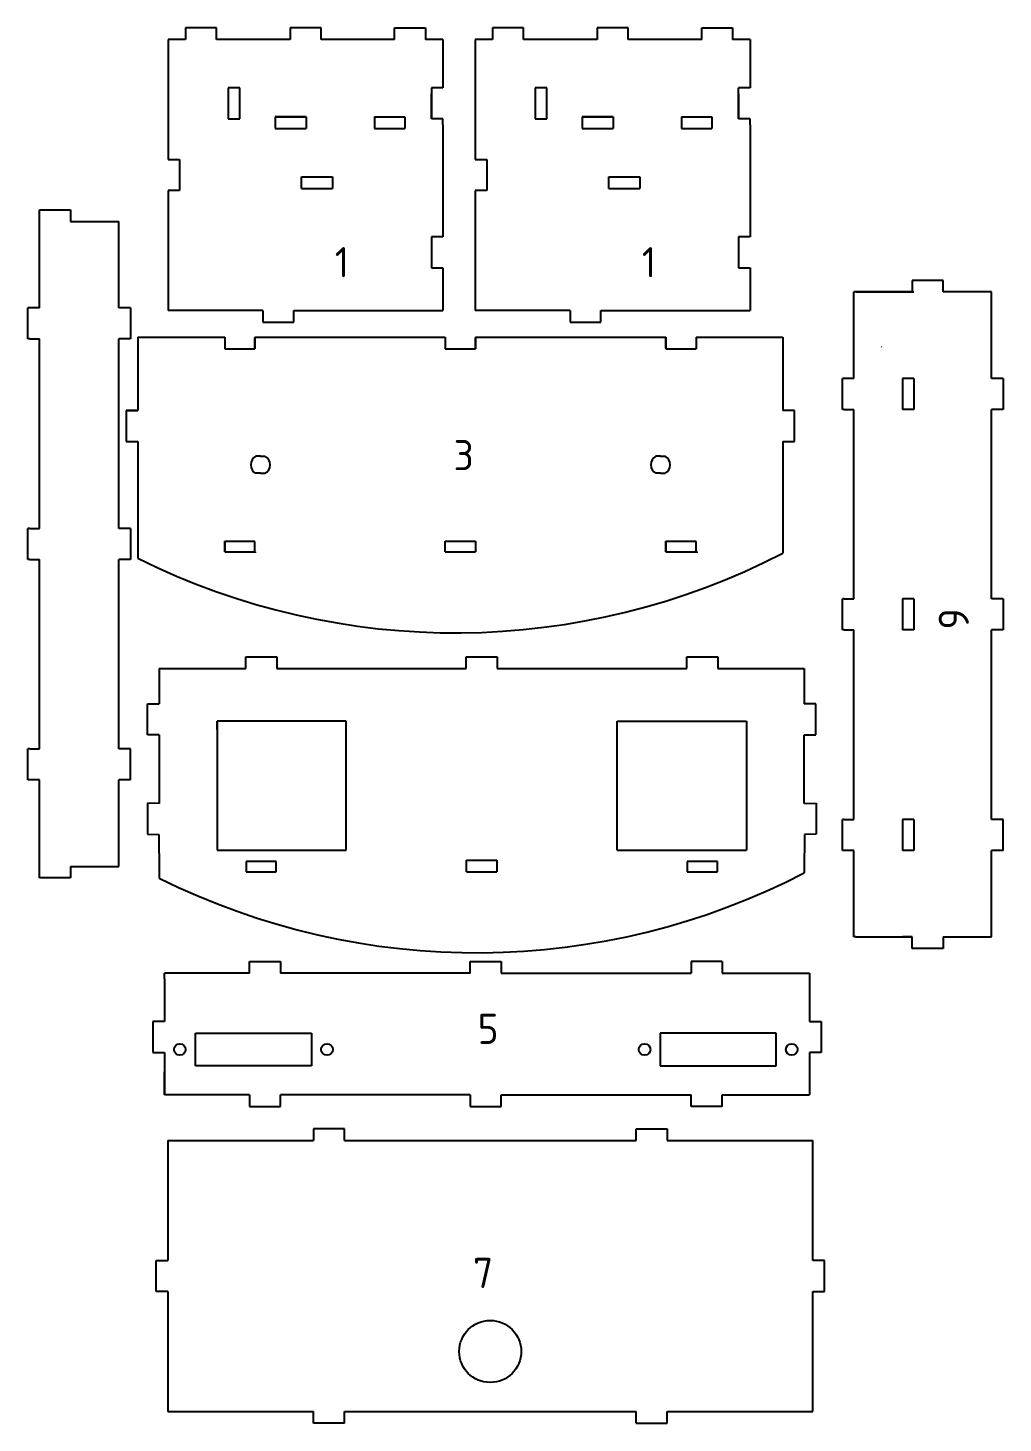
# Model space of a CAD drawing. Header units: millimetres. Extents: x -5261 to 5199, y -3405 to 2321.
# Drawn here: x 1515.3 to 1767.1, y 1899.8 to 2260.2 of the extents above; entities that cross this region are included whole.
import ezdxf

# ---------------------------------------------------------------- set-up
doc = ezdxf.new("R2010")
doc.units = ezdxf.units.MM
doc.layers.add('Capa1', color=7, linetype='Continuous')
doc.layers.add('Predeterminado', color=7, linetype='Continuous')

msp = doc.modelspace()

# ---------------------------------------------------------------- linework, layer by layer
at = {"layer": 'Capa1', "color": 7, "linetype": 'Continuous'}
for p, q in [((1619.45, 2244.68), (1619.45, 2243.18)), ((1622.45, 2244.68), (1619.45, 2244.68)), ((1649.25, 2244.68), (1646.25, 2244.68)), ((1701.75, 2244.68), (1698.75, 2244.68)), ((1698.75, 2236.68), (1698.75, 2244.68)), ((1622.45, 2236.68), (1619.45, 2236.68)), ((1622.45, 2235.18), (1622.45, 2236.68)), ((1646.25, 2236.68), (1649.25, 2236.68)), ((1701.75, 2236.68), (1698.75, 2236.68)), ((1701.75, 2235.18), (1701.75, 2236.68)), ((1751.58, 2025.39), (1764.08, 2025.39)), ((1550.52, 2014.57), (1550.52, 2016.07)), ((1717.1, 2016.07), (1717.1, 2014.57)), ((1550.52, 1984.57), (1550.52, 1990.57))]:
    msp.add_line(p, q, dxfattribs=at)
at = {"layer": 'Predeterminado', "color": 7, "linetype": 'Continuous'}
for p, q in [((1563.95, 2260.18), (1555.95, 2260.18)), ((1555.95, 2260.18), (1555.95, 2257.18)), ((1563.95, 2257.18), (1563.95, 2260.18)), ((1590.95, 2260.18), (1582.95, 2260.18)), ((1582.95, 2260.18), (1582.95, 2257.18)), ((1590.95, 2257.18), (1590.95, 2260.18)), ((1609.95, 2257.18), (1609.95, 2260.18)), ((1609.95, 2260.18), (1617.95, 2260.18)), ((1617.95, 2260.18), (1617.95, 2257.18)), ((1643.25, 2260.18), (1635.25, 2260.18)), ((1635.25, 2260.18), (1635.25, 2257.18)), ((1643.25, 2257.18), (1643.25, 2260.18)), ((1670.25, 2260.18), (1662.25, 2260.18)), ((1662.25, 2260.18), (1662.25, 2257.18)), ((1670.25, 2257.18), (1670.25, 2260.18)), ((1689.25, 2257.18), (1689.25, 2260.18)), ((1689.25, 2260.18), (1697.25, 2260.18)), ((1697.25, 2260.18), (1697.25, 2257.18)), ((1555.95, 2257.18), (1551.45, 2257.18)), ((1551.45, 2257.18), (1551.45, 2226.18)), ((1569.95, 2257.18), (1563.95, 2257.18)), ((1582.95, 2257.18), (1563.95, 2257.18)), ((1609.95, 2257.18), (1590.95, 2257.18)), ((1622.45, 2257.18), (1617.95, 2257.18)), ((1622.45, 2257.18), (1622.45, 2244.68)), ((1635.25, 2257.18), (1630.75, 2257.18)), ((1630.75, 2257.18), (1630.75, 2226.18)), ((1649.25, 2257.18), (1643.25, 2257.18)), ((1662.25, 2257.18), (1643.25, 2257.18)), ((1689.25, 2257.18), (1670.25, 2257.18)), ((1701.75, 2257.18), (1697.25, 2257.18)), ((1701.75, 2257.18), (1701.75, 2244.68)), ((1569.95, 2244.68), (1566.95, 2244.68)), ((1566.95, 2244.68), (1566.95, 2236.68)), ((1569.95, 2236.68), (1569.95, 2244.68)), ((1619.45, 2236.68), (1619.45, 2243.18)), ((1619.45, 2243.18), (1619.45, 2236.68)), ((1649.25, 2244.68), (1646.25, 2244.68)), ((1646.25, 2244.68), (1646.25, 2236.68)), ((1649.25, 2236.68), (1649.25, 2244.68)), ((1698.75, 2236.68), (1698.75, 2243.18)), ((1698.75, 2243.18), (1698.75, 2236.68)), ((1566.95, 2236.68), (1569.95, 2236.68)), ((1579.08, 2237.17), (1587.08, 2237.17)), ((1587.08, 2237.17), (1579.08, 2237.17)), ((1579.08, 2237.17), (1579.08, 2234.17)), ((1587.08, 2237.17), (1587.08, 2234.17)), ((1604.76, 2237.17), (1604.76, 2234.17)), ((1604.76, 2237.17), (1612.58, 2237.17)), ((1612.58, 2237.17), (1612.59, 2234.17)), ((1622.45, 2235.18), (1622.45, 2232.67)), ((1658.38, 2237.17), (1666.38, 2237.17)), ((1666.38, 2237.17), (1658.38, 2237.17)), ((1658.38, 2237.17), (1658.38, 2234.17)), ((1666.38, 2237.17), (1666.38, 2234.17)), ((1684.06, 2237.17), (1684.06, 2234.17)), ((1684.06, 2237.17), (1691.89, 2237.17)), ((1691.89, 2237.17), (1691.9, 2234.17)), ((1701.75, 2235.18), (1701.75, 2232.67)), ((1579.08, 2234.17), (1587.08, 2234.17)), ((1604.76, 2234.17), (1612.59, 2234.17)), ((1622.45, 2232.67), (1622.45, 2220.18)), ((1658.38, 2234.17), (1666.38, 2234.17)), ((1684.06, 2234.17), (1691.9, 2234.17)), ((1701.75, 2232.67), (1701.75, 2220.18)), ((1551.45, 2226.18), (1554.45, 2226.18)), ((1554.45, 2226.18), (1554.45, 2218.18)), ((1630.75, 2226.18), (1633.75, 2226.18)), ((1633.75, 2226.18), (1633.75, 2218.18)), ((1585.95, 2218.68), (1585.95, 2221.68)), ((1585.95, 2221.68), (1593.95, 2221.68)), ((1593.95, 2221.68), (1593.95, 2218.68)), ((1622.45, 2220.18), (1622.45, 2206.18)), ((1665.25, 2218.68), (1665.25, 2221.68)), ((1665.25, 2221.68), (1673.25, 2221.68)), ((1673.25, 2221.68), (1673.25, 2218.68)), ((1701.75, 2220.18), (1701.75, 2206.18)), ((1551.45, 2218.18), (1551.45, 2187.18)), ((1554.45, 2218.18), (1551.45, 2218.18)), ((1585.95, 2218.68), (1593.95, 2218.68)), ((1630.75, 2218.18), (1630.75, 2187.18)), ((1633.75, 2218.18), (1630.75, 2218.18)), ((1665.25, 2218.68), (1673.25, 2218.68)), ((1518.26, 2210.19), (1518.26, 2213.19)), ((1518.26, 2213.19), (1526.26, 2213.19)), ((1526.26, 2213.19), (1526.26, 2210.19)), ((1518.26, 2187.86), (1518.26, 2210.19)), ((1526.26, 2210.19), (1538.76, 2210.19)), ((1538.76, 2187.86), (1538.76, 2210.19)), ((1622.45, 2206.18), (1619.45, 2206.18)), ((1619.45, 2206.18), (1619.45, 2198.18)), ((1701.75, 2206.18), (1698.75, 2206.18)), ((1698.75, 2206.18), (1698.75, 2198.18)), ((1619.45, 2198.18), (1622.45, 2198.18)), ((1622.45, 2198.18), (1622.45, 2187.18)), ((1698.75, 2198.18), (1701.75, 2198.18)), ((1701.75, 2198.18), (1701.75, 2187.18)), ((1751.58, 2194.97), (1743.58, 2194.97)), ((1743.58, 2194.97), (1743.58, 2191.97)), ((1751.58, 2191.97), (1751.58, 2194.97)), ((1729.07, 2191.97), (1728.58, 2191.97)), ((1728.58, 2169.63), (1728.58, 2191.97)), ((1743.58, 2191.97), (1729.07, 2191.97)), ((1729.07, 2191.97), (1741.07, 2191.97)), ((1741.07, 2191.97), (1744.07, 2191.97)), ((1764.08, 2191.97), (1751.58, 2191.97)), ((1764.08, 2169.63), (1764.08, 2191.97)), ((1515.76, 2187.86), (1515.26, 2187.86)), ((1515.26, 2179.86), (1515.26, 2187.86)), ((1518.26, 2187.86), (1515.76, 2187.86)), ((1541.76, 2187.86), (1538.76, 2187.86)), ((1541.76, 2187.86), (1541.76, 2179.86)), ((1575.95, 2187.18), (1551.45, 2187.18)), ((1575.95, 2187.18), (1575.95, 2184.18)), ((1575.95, 2184.18), (1583.95, 2184.18)), ((1583.95, 2187.18), (1622.45, 2187.18)), ((1583.95, 2184.18), (1583.95, 2187.18)), ((1655.25, 2187.18), (1630.75, 2187.18)), ((1655.25, 2187.18), (1655.25, 2184.18)), ((1655.25, 2184.18), (1663.25, 2184.18)), ((1663.25, 2187.18), (1701.75, 2187.18)), ((1663.25, 2184.18), (1663.25, 2187.18)), ((1543.66, 2180.32), (1566.1, 2180.32)), ((1543.66, 2180.32), (1543.66, 2161.32)), ((1566.1, 2180.32), (1566.1, 2177.32)), ((1573.9, 2180.32), (1573.9, 2177.32)), ((1573.9, 2180.32), (1623.05, 2180.32)), ((1623.05, 2180.32), (1623.05, 2177.32)), ((1630.85, 2180.32), (1680, 2180.32)), ((1630.85, 2180.32), (1630.85, 2177.32)), ((1680, 2180.32), (1680, 2177.32)), ((1687.8, 2180.32), (1687.8, 2177.32)), ((1687.8, 2180.32), (1710.24, 2180.32)), ((1710.24, 2180.32), (1710.24, 2161.32)), ((1515.76, 2179.86), (1515.26, 2179.86)), ((1515.76, 2179.86), (1518.26, 2179.86)), ((1518.26, 2130.91), (1518.26, 2179.86)), ((1541.76, 2179.86), (1538.76, 2179.86)), ((1538.76, 2130.91), (1538.76, 2179.86)), ((1566.1, 2180.12), (1566.1, 2177.42)), ((1566.1, 2177.32), (1573.9, 2177.32)), ((1573.9, 2177.42), (1573.9, 2180.12)), ((1623.05, 2180.12), (1623.05, 2177.32)), ((1623.05, 2177.32), (1630.85, 2177.32)), ((1623.05, 2177.32), (1630.85, 2177.32)), ((1630.85, 2177.32), (1630.85, 2180.12)), ((1680, 2177.42), (1680, 2180.12)), ((1680, 2177.32), (1687.8, 2177.32)), ((1687.8, 2180.12), (1687.8, 2177.42)), ((1735.62, 2177.91), (1735.7, 2177.83)), ((1726.07, 2169.63), (1725.58, 2169.63)), ((1725.58, 2161.63), (1725.58, 2169.63)), ((1728.58, 2169.63), (1726.07, 2169.63)), ((1744.07, 2169.63), (1741.07, 2169.63)), ((1741.07, 2169.63), (1741.07, 2161.63)), ((1744.07, 2169.63), (1744.07, 2161.63)), ((1767.08, 2169.63), (1764.08, 2169.63)), ((1767.08, 2169.63), (1767.08, 2161.63)), ((1540.66, 2161.32), (1543.66, 2161.32)), ((1543.66, 2161.32), (1540.66, 2161.32)), ((1540.66, 2161.32), (1540.66, 2153.32)), ((1713.24, 2161.32), (1710.24, 2161.32)), ((1713.24, 2153.32), (1713.24, 2161.32)), ((1726.07, 2161.63), (1725.58, 2161.63)), ((1726.07, 2161.63), (1728.58, 2161.63)), ((1728.58, 2112.68), (1728.58, 2161.63)), ((1744.07, 2161.63), (1741.07, 2161.63)), ((1767.08, 2161.63), (1764.08, 2161.63)), ((1764.08, 2112.68), (1764.08, 2161.63)), ((1540.66, 2153.32), (1543.66, 2153.32)), ((1543.66, 2153.32), (1543.66, 2124.82)), ((1710.24, 2153.32), (1710.24, 2124.82)), ((1710.24, 2153.32), (1713.24, 2153.32)), ((1575.29, 2149.55), (1574.1, 2149.55)), ((1575.29, 2149.55), (1576.48, 2149.55)), ((1678.62, 2149.55), (1677.43, 2149.55)), ((1678.62, 2149.55), (1679.81, 2149.55)), ((1575.29, 2145.15), (1574.1, 2145.15)), ((1575.29, 2145.15), (1576.48, 2145.15)), ((1678.62, 2145.15), (1677.43, 2145.15)), ((1678.62, 2145.15), (1679.81, 2145.15)), ((1515.76, 2130.91), (1515.26, 2130.91)), ((1515.26, 2122.91), (1515.26, 2130.91)), ((1515.76, 2130.91), (1518.26, 2130.91)), ((1541.76, 2130.91), (1538.76, 2130.91)), ((1541.76, 2130.91), (1541.76, 2122.91)), ((1566.1, 2124.82), (1566.1, 2127.62)), ((1573.9, 2127.52), (1566.1, 2127.52)), ((1566.1, 2127.52), (1566.1, 2124.82)), ((1573.9, 2124.82), (1573.9, 2127.52)), ((1623.05, 2124.82), (1623.05, 2127.62)), ((1623.05, 2127.62), (1630.85, 2127.62)), ((1623.05, 2124.82), (1623.05, 2127.62)), ((1630.85, 2127.62), (1630.85, 2124.82)), ((1630.85, 2127.62), (1630.85, 2124.82)), ((1680, 2124.82), (1680, 2127.62)), ((1687.8, 2127.52), (1680, 2127.52)), ((1680, 2127.52), (1680, 2124.82)), ((1687.8, 2124.82), (1687.8, 2127.52)), ((1515.76, 2122.91), (1515.26, 2122.91)), ((1515.76, 2122.91), (1518.26, 2122.91)), ((1518.26, 2073.96), (1518.26, 2122.91)), ((1538.76, 2073.96), (1538.76, 2122.91)), ((1541.76, 2122.91), (1538.76, 2122.91)), ((1543.66, 2124.82), (1543.66, 2123.18)), ((1566.1, 2124.82), (1573.9, 2124.82)), ((1573.9, 2124.82), (1574.05, 2124.82)), ((1574.05, 2124.62), (1574.05, 2124.82)), ((1623.05, 2124.82), (1630.85, 2124.82)), ((1680, 2124.82), (1687.8, 2124.82)), ((1687.8, 2124.82), (1688.05, 2124.82)), ((1688.05, 2124.62), (1688.05, 2124.82)), ((1710.24, 2124.82), (1710.24, 2124.55)), ((1726.07, 2112.68), (1725.58, 2112.68)), ((1725.58, 2104.68), (1725.58, 2112.68)), ((1726.07, 2112.68), (1728.58, 2112.68)), ((1744.07, 2112.68), (1741.07, 2112.68)), ((1741.07, 2112.68), (1741.07, 2104.68)), ((1744.07, 2112.68), (1744.07, 2104.68)), ((1767.08, 2112.68), (1764.08, 2112.68)), ((1767.08, 2112.68), (1767.08, 2104.68)), ((1726.07, 2104.68), (1725.58, 2104.68)), ((1726.07, 2104.68), (1728.58, 2104.68)), ((1728.58, 2055.73), (1728.58, 2104.68)), ((1744.07, 2104.68), (1741.07, 2104.68)), ((1764.08, 2055.73), (1764.08, 2104.68)), ((1767.08, 2104.68), (1764.08, 2104.68)), ((1571.51, 2094.7), (1571.51, 2097.7)), ((1571.51, 2097.7), (1579.51, 2097.7)), ((1579.51, 2097.7), (1579.51, 2094.7)), ((1628.46, 2094.7), (1628.46, 2097.7)), ((1628.46, 2097.7), (1636.46, 2097.7)), ((1636.46, 2097.7), (1636.46, 2094.7)), ((1685.41, 2094.7), (1685.41, 2097.7)), ((1685.41, 2097.7), (1693.41, 2097.7)), ((1693.41, 2097.7), (1693.41, 2094.7)), ((1549.17, 2094.7), (1571.51, 2094.7)), ((1549.17, 2094.7), (1549.17, 2085.58)), ((1579.51, 2094.7), (1628.46, 2094.7)), ((1636.46, 2094.7), (1685.41, 2094.7)), ((1693.41, 2094.7), (1715.75, 2094.7)), ((1715.75, 2094.7), (1715.75, 2085.58)), ((1546.17, 2077.58), (1546.17, 2085.58)), ((1546.17, 2085.58), (1549.17, 2085.58)), ((1718.75, 2085.58), (1715.75, 2085.58)), ((1718.75, 2077.58), (1718.75, 2085.58)), ((1564.12, 2081.12), (1564.12, 2047.77)), ((1597.47, 2081.12), (1564.12, 2081.12)), ((1576.56, 2081.12), (1564.12, 2081.12)), ((1564.12, 2079), (1564.12, 2081.12)), ((1597.47, 2047.77), (1597.47, 2081.12)), ((1667.45, 2047.77), (1667.45, 2081.12)), ((1667.45, 2081.12), (1700.8, 2081.12)), ((1700.8, 2081.12), (1700.8, 2047.77)), ((1549.17, 2077.58), (1546.17, 2077.58)), ((1549.17, 2077.58), (1549.14, 2059.89)), ((1715.75, 2059.89), (1715.75, 2077.58)), ((1715.75, 2077.58), (1718.75, 2077.58)), ((1515.76, 2073.96), (1515.26, 2073.96)), ((1515.26, 2065.96), (1515.26, 2073.96)), ((1515.76, 2073.96), (1518.26, 2073.96)), ((1541.76, 2073.96), (1538.76, 2073.96)), ((1541.76, 2065.96), (1541.76, 2073.96)), ((1515.76, 2065.96), (1515.26, 2065.96)), ((1518.26, 2065.96), (1515.76, 2065.96)), ((1518.26, 2043.62), (1518.26, 2065.96)), ((1541.76, 2065.96), (1538.76, 2065.96)), ((1538.76, 2043.62), (1538.76, 2065.96)), ((1546.14, 2059.9), (1546.11, 2051.9)), ((1549.14, 2059.89), (1546.14, 2059.9)), ((1715.78, 2059.89), (1718.78, 2059.9)), ((1718.78, 2059.9), (1718.81, 2051.9)), ((1726.07, 2055.73), (1725.58, 2055.73)), ((1725.58, 2047.73), (1725.58, 2055.73)), ((1726.07, 2055.73), (1728.58, 2055.73)), ((1741.07, 2055.73), (1741.07, 2047.73)), ((1744.07, 2055.73), (1741.07, 2055.73)), ((1744.07, 2055.73), (1744.07, 2047.73)), ((1767.08, 2055.73), (1764.08, 2055.73)), ((1767.08, 2047.73), (1767.08, 2055.73)), ((1546.11, 2051.9), (1549.11, 2051.89)), ((1549.11, 2051.89), (1549.17, 2042.2)), ((1715.81, 2051.89), (1715.75, 2042.2)), ((1718.81, 2051.9), (1715.81, 2051.89)), ((1564.12, 2047.77), (1597.47, 2047.77)), ((1667.45, 2047.77), (1700.8, 2047.77)), ((1726.07, 2047.73), (1725.58, 2047.73)), ((1728.58, 2047.73), (1726.07, 2047.73)), ((1728.58, 2025.39), (1728.58, 2047.73)), ((1744.07, 2047.73), (1741.07, 2047.73)), ((1767.08, 2047.73), (1764.08, 2047.73)), ((1764.08, 2025.39), (1764.08, 2047.73)), ((1518.26, 2040.62), (1518.26, 2043.62)), ((1526.26, 2043.62), (1538.76, 2043.62)), ((1526.26, 2043.62), (1526.26, 2040.62)), ((1579.41, 2044.9), (1571.61, 2044.9)), ((1571.61, 2044.9), (1571.61, 2042.2)), ((1579.41, 2044.9), (1571.61, 2044.9)), ((1571.61, 2044.9), (1571.61, 2042.2)), ((1579.41, 2042.2), (1579.41, 2044.9)), ((1579.41, 2042.2), (1579.41, 2044.9)), ((1628.56, 2042.2), (1628.56, 2045.2)), ((1628.56, 2045.2), (1636.36, 2045.2)), ((1628.56, 2042.2), (1628.56, 2045.2)), ((1628.56, 2045.2), (1636.36, 2045.2)), ((1636.36, 2045.2), (1636.36, 2042.2)), ((1636.36, 2045.2), (1636.36, 2042.2)), ((1693.31, 2044.91), (1685.51, 2044.91)), ((1685.51, 2044.91), (1685.51, 2042.21)), ((1693.31, 2044.91), (1685.51, 2044.91)), ((1685.51, 2044.91), (1685.51, 2042.21)), ((1693.31, 2042.21), (1693.31, 2044.91)), ((1693.31, 2042.21), (1693.31, 2044.91)), ((1526.26, 2040.62), (1518.26, 2040.62)), ((1549.17, 2042.2), (1549.18, 2040.56)), ((1571.61, 2042.2), (1579.41, 2042.2)), ((1628.56, 2042.2), (1636.36, 2042.2)), ((1685.51, 2042.21), (1693.31, 2042.21)), ((1715.75, 2042.2), (1715.75, 2041.93)), ((1699.43, 2032.56), (1699.44, 2032.56)), ((1729.07, 2025.39), (1728.58, 2025.39)), ((1729.07, 2025.39), (1743.58, 2025.39)), ((1743.58, 2025.39), (1741.07, 2025.39)), ((1743.58, 2022.39), (1743.58, 2025.39)), ((1751.58, 2025.39), (1751.58, 2022.39)), ((1751.58, 2022.39), (1743.58, 2022.39)), ((1572.5, 2016.07), (1572.5, 2019.07)), ((1572.5, 2019.07), (1580.5, 2019.07)), ((1580.5, 2019.07), (1580.5, 2016.07)), ((1629.5, 2016.07), (1629.5, 2019.07)), ((1629.5, 2019.07), (1637.5, 2019.07)), ((1637.5, 2019.07), (1637.5, 2016.07)), ((1694.5, 2019.07), (1686.5, 2019.07)), ((1686.5, 2019.07), (1686.5, 2016.07)), ((1694.5, 2019.07), (1694.5, 2016.07)), ((1572.5, 2016.07), (1550.52, 2016.07)), ((1550.52, 2014.57), (1550.52, 2003.57)), ((1629.5, 2016.07), (1580.5, 2016.07)), ((1637.5, 2016.07), (1686.5, 2016.07)), ((1694.5, 2016.07), (1717.1, 2016.07)), ((1717.1, 2014.57), (1717.1, 2003.57)), ((1550.52, 2003.57), (1547.52, 2003.57)), ((1547.52, 2003.57), (1547.52, 1995.57)), ((1558.5, 1992.07), (1558.5, 2000.57)), ((1558.5, 2000.57), (1588.5, 2000.57)), ((1588.5, 2000.57), (1588.5, 1992.07)), ((1708.5, 2000.57), (1678.5, 2000.57)), ((1678.5, 2000.57), (1678.5, 1992.07)), ((1708.5, 1992.07), (1708.5, 2000.57)), ((1717.1, 2003.57), (1720.1, 2003.57)), ((1720.1, 2003.57), (1720.1, 1995.57)), ((1547.52, 1995.57), (1550.52, 1995.57)), ((1550.52, 1995.57), (1550.52, 1984.57)), ((1717.1, 1995.57), (1717.1, 1984.57)), ((1720.1, 1995.57), (1717.1, 1995.57)), ((1588.5, 1992.07), (1558.5, 1992.07)), ((1678.5, 1992.07), (1708.5, 1992.07)), ((1572.5, 1984.57), (1550.52, 1984.57)), ((1572.5, 1984.57), (1572.5, 1981.57)), ((1629.5, 1984.57), (1580.5, 1984.57)), ((1580.5, 1981.57), (1580.5, 1984.57)), ((1629.5, 1984.57), (1629.5, 1981.57)), ((1637.5, 1981.57), (1637.5, 1984.57)), ((1637.5, 1984.57), (1686.5, 1984.57)), ((1686.5, 1981.57), (1686.5, 1984.57)), ((1694.5, 1984.57), (1717.1, 1984.57)), ((1694.5, 1981.57), (1694.5, 1984.57)), ((1572.5, 1981.57), (1580.5, 1981.57)), ((1629.5, 1981.57), (1637.5, 1981.57)), ((1694.5, 1981.57), (1686.5, 1981.57)), ((1597.01, 1975.83), (1589.01, 1975.83)), ((1589.01, 1975.83), (1589.01, 1972.83)), ((1597.01, 1972.83), (1597.01, 1975.83)), ((1672.3, 1972.83), (1672.3, 1975.83)), ((1672.3, 1975.83), (1680.3, 1975.83)), ((1680.3, 1975.83), (1680.3, 1972.83)), ((1551.36, 1972.82), (1589.01, 1972.83)), ((1551.36, 1972.82), (1551.36, 1941.82)), ((1597.01, 1972.83), (1672.3, 1972.83)), ((1680.3, 1972.83), (1717.94, 1972.82)), ((1717.94, 1941.82), (1717.94, 1972.82)), ((1548.36, 1933.82), (1548.36, 1941.82)), ((1548.36, 1941.82), (1551.36, 1941.82)), ((1720.94, 1941.82), (1717.94, 1941.82)), ((1720.94, 1933.82), (1720.94, 1941.82)), ((1551.36, 1933.82), (1548.36, 1933.82)), ((1551.36, 1933.82), (1551.36, 1902.82)), ((1717.94, 1933.82), (1720.94, 1933.82)), ((1717.94, 1902.82), (1717.94, 1933.82)), ((1551.36, 1902.82), (1589.01, 1902.82)), ((1589.01, 1899.82), (1589.01, 1902.82)), ((1597.01, 1902.82), (1672.3, 1902.82)), ((1597.01, 1899.82), (1597.01, 1902.82)), ((1672.3, 1899.82), (1672.3, 1902.82)), ((1680.3, 1899.82), (1680.3, 1902.82)), ((1680.3, 1902.82), (1717.94, 1902.82)), ((1597.01, 1899.82), (1589.01, 1899.82)), ((1672.3, 1899.82), (1680.3, 1899.82))]:
    msp.add_line(p, q, dxfattribs=at)
for centre, radius in [((1554.5, 1996.32), 1.5), ((1592.5, 1996.32), 1.5), ((1674.5, 1996.32), 1.5), ((1712.5, 1996.32), 1.5), ((1634.65, 1918.32), 8)]:
    msp.add_circle(centre, radius, dxfattribs=at)
for centre, radius, start, end in [((1575.29, 2147.35), 2.5, 118.3576, 241.6424), ((1575.29, 2147.35), 2.5, 298.3576, 61.6424), ((1678.62, 2147.35), 2.5, 118.3576, 241.6424), ((1678.62, 2147.35), 2.5, 298.3576, 61.6424), ((1625.61, 2287.93), 184, 243.5537, 297.385), ((1631.12, 2205.31), 184, 243.5577, 297.3849)]:
    msp.add_arc(centre, radius, start, end, dxfattribs=at)

# ---------------------------------------------------------------- texts
at = {"layer": 'Predeterminado', "char_height": 7.8, "attachment_point": 1}
for s, insert, width in [('{\\fSolid Edge ISO|b0||i0||c0|p34;\\C7;\\H7.8;\\W1.;1}', (1594.49, 2203.57), 3.51), ('{\\fSolid Edge ISO|b0||i0||c0|p34;\\C7;\\H7.8;\\W1.;1}', (1673.79, 2203.57), 3.51), ('{\\fSolid Edge ISO|b0||i0||c0|p34;\\C7;\\H7.8;\\W1.;3}', (1625.17, 2153.73), 4.485), ('{\\fSolid Edge ISO|b0||i0||c0|p34;\\C7;\\H7.8;\\W1.;5}', (1631.39, 2005.55), 4.875), ('{\\fSolid Edge ISO|b0||i0||c0|p34;\\C7;\\H7.8;\\W1.;7}', (1630.21, 1942.52), 5.46)]:
    msp.add_mtext(s, dxfattribs=dict(at, insert=insert, width=width))
at = {"layer": 'Predeterminado', "insert": (1758.25, 2110.16), "char_height": 7.8, "width": 5.265, "attachment_point": 1, "rotation": 270}
msp.add_mtext('{\\fSolid Edge ISO|b0||i0||c0|p34;\\C7;\\H7.8;\\W1.;6}', dxfattribs=at)

doc.saveas('drawing.dxf')
